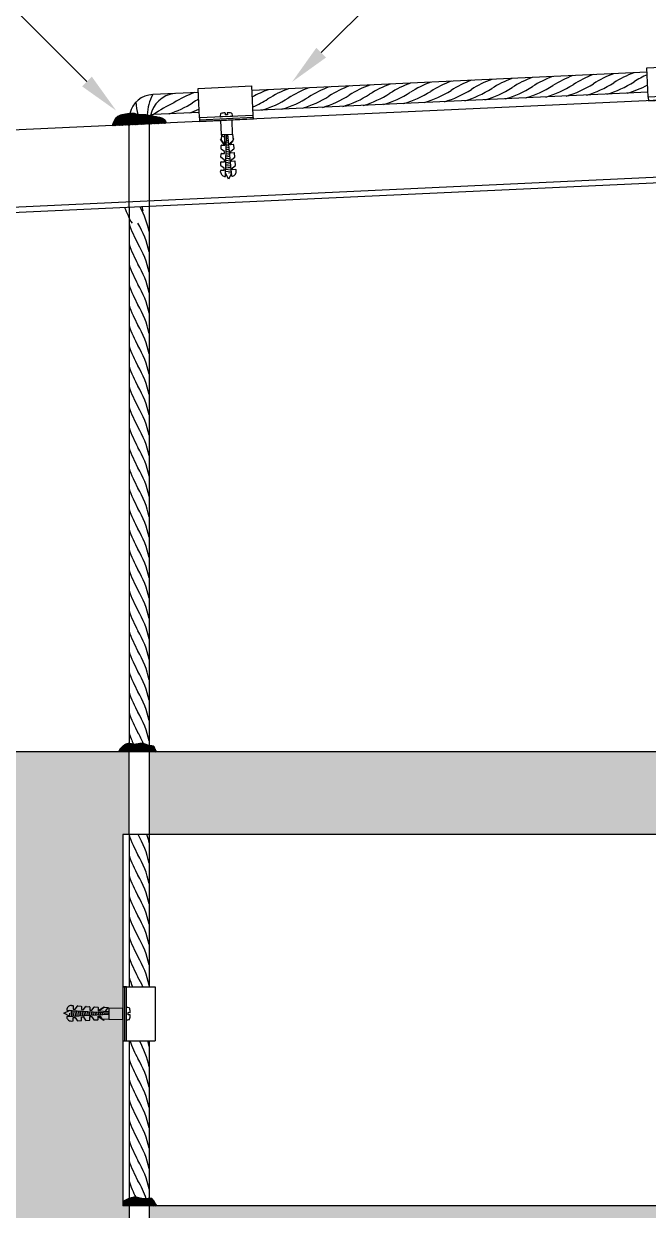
# Model space of a CAD drawing. Header units: millimetres. Extents: x -6506.4 to -6486.9, y -4620.1 to -4603.9.
# Drawn here: x -6498.34 to -6495.32, y -4612.56 to -4606.81 of the extents above; entities that cross this region are included whole.
import ezdxf

# ---------------------------------------------------------------- set-up
doc = ezdxf.new("R2010")
doc.units = ezdxf.units.MM
doc.header["$LTSCALE"] = 10
doc.linetypes.add('DASHED', pattern=[0.75, 0.5, -0.25])
doc.layers.add('Termotécnica', color=7, linetype='Continuous')
pattern_1 = [(45, (-6504.8415005, -4622.7147035), (-0.00176776695, 0.00176776695), [])]

msp = doc.modelspace()

# ---------------------------------------------------------------- hatches: boundary and pattern name
at = {"layer": 'Termotécnica'}
h = msp.add_hatch(dxfattribs=at)
h.set_pattern_fill('CONCRE', color=1, scale=0.6, style=0)
h.set_pattern_definition([(0, (-6504.87026, -4622.7147), (0.6, 0.6), [0.075, -0.525]), (90, (-6504.87026, -4622.7147), (-0.6, 0.6), [0.075, -0.525]), (135, (-6504.79526, -4622.7147), (-0.6, 0), [0.106066, -0.742462]), (0, (-6504.79526, -4622.3772), (0.6, 0.6), [0.075, -0.525]), (45, (-6504.75776, -4622.4147), (0, 0.6), [0.053033, -0.795495, 0]), (135, (-6504.75776, -4622.4147), (-0.6, 0), [0.053033, -0.795495, 0]), (0, (-6504.57026, -4622.2272), (0.6, 0.6), [0.106066, -0.493934]), (45, (-6504.57026, -4622.2272), (0, 0.6), [0.075, -0.773528]), (135, (-6504.4642, -4622.2272), (-0.6, 0), [0.075, -0.773528]), (90, (-6504.45776, -4622.5647), (-0.6, 0.6), [0.075, -0.525]), (45, (-6504.45776, -4622.5647), (0, 0.6), [0.053033, -0.795495, 0]), (135, (-6504.42026, -4622.5272), (-0.6, 0), [0.053033, -0.795495, 0]), (0, (-6504.79526, -4622.5647), (0.6, 0.6), [0.0375, -0.5025]), (0, (-6504.34526, -4622.4147), (0.6, 0.6), [0.0375, -0.5025]), (90, (-6504.53276, -4622.3397), (-0.6, 0.6), [0.0375, -0.5025]), (135, (-6504.45776, -4622.6772), (-0.6, 0), [0.053033, -0.795495, 0]), (135, (-6504.72026, -4622.2647), (-0.6, 0), [0.053033, -0.795495, 0]), (45, (-6504.589, -4622.51783), (0, 0.6), [0.053033, -0.795495, 0]), (90, (-6504.664, -4622.6397), (-0.6, 0.6), [0.009375, -0.590625]), (90, (-6504.6359, -4622.3866), (-0.6, 0.6), [0.009375, -0.590625]), (90, (-6504.35464, -4622.28345), (-0.6, 0.6), [0.009375, -0.590625]), (90, (-6504.34526, -4622.6022), (-0.6, 0.6), [0.009375, -0.590625])])
h.paths.add_polyline_path([(-6492.5012, -4610.7352), (-6492.5012, -4612.5352), (-6497.7358, -4612.5352), (-6497.7358, -4612.9352), (-6492.1012, -4612.9352), (-6492.1012, -4607.0019), (-6492.5012, -4607.0019), (-6492.5012, -4610.3352), (-6497.7358, -4610.3352), (-6497.7358, -4610.7352)])
h.paths.add_polyline_path([(-6497.8334, -4610.7352), (-6497.8334, -4610.3352), (-6502.5897, -4610.3352), (-6502.5886, -4610.3472), (-6502.5751, -4610.4685), (-6502.5622, -4610.5938), (-6502.5525, -4610.7234), (-6502.5522, -4610.7352), (-6498.6639, -4610.7352), (-6498.6639, -4612.5352), (-6502.5447, -4612.5352), (-6502.5378, -4612.5759), (-6502.5259, -4612.6344), (-6502.5104, -4612.6913), (-6502.4895, -4612.7454), (-6502.4617, -4612.7953), (-6502.4251, -4612.8399), (-6502.3787, -4612.8787), (-6502.3235, -4612.9147), (-6502.2891, -4612.9352), (-6498.6639, -4612.9352), (-6498.6639, -4614.9164), (-6498.4466, -4614.9877), (-6498.1551, -4615.0551), (-6497.8639, -4615.0961), (-6497.8639, -4612.9352), (-6497.8334, -4612.9352), (-6497.8334, -4612.5352), (-6497.8639, -4612.5352), (-6497.8639, -4610.7352)])
h = msp.add_hatch(dxfattribs=at)
h.set_pattern_fill('ANSI31', color=1, scale=0.02, style=0)
h.set_pattern_definition(pattern_1)
h.paths.add_polyline_path([(-6497.9144, -4607.3015), (-6497.6551, -4607.2895), (-6497.6554, -4607.2832), (-6497.6569, -4607.278), (-6497.6593, -4607.2737), (-6497.6625, -4607.2702), (-6497.6664, -4607.2674), (-6497.6709, -4607.2651), (-6497.6758, -4607.2632), (-6497.6809, -4607.2617), (-6497.6862, -4607.2603), (-6497.6916, -4607.259), (-6497.697, -4607.2579), (-6497.7024, -4607.2568), (-6497.7077, -4607.2558), (-6497.713, -4607.2549), (-6497.7182, -4607.2539), (-6497.7232, -4607.253), (-6497.7281, -4607.252), (-6497.7328, -4607.2511), (-6497.7373, -4607.2501), (-6497.7417, -4607.2493), (-6497.7461, -4607.2485), (-6497.7504, -4607.2478), (-6497.7547, -4607.2473), (-6497.759, -4607.247), (-6497.7634, -4607.2469), (-6497.7678, -4607.247), (-6497.7721, -4607.2471), (-6497.7763, -4607.2473), (-6497.7803, -4607.2474), (-6497.7841, -4607.2474), (-6497.7877, -4607.2473), (-6497.7909, -4607.2469), (-6497.7937, -4607.2463), (-6497.7963, -4607.2454), (-6497.7988, -4607.2445), (-6497.8012, -4607.2434), (-6497.8037, -4607.2424), (-6497.8064, -4607.2415), (-6497.8095, -4607.2408), (-6497.813, -4607.2403), (-6497.817, -4607.2401), (-6497.8215, -4607.2402), (-6497.8263, -4607.2406), (-6497.8314, -4607.2411), (-6497.8366, -4607.2418), (-6497.8419, -4607.2426), (-6497.847, -4607.2435), (-6497.852, -4607.2444), (-6497.8566, -4607.2452), (-6497.861, -4607.2461), (-6497.8652, -4607.247), (-6497.8691, -4607.248), (-6497.8729, -4607.2491), (-6497.8766, -4607.2504), (-6497.8803, -4607.2518), (-6497.8839, -4607.2535), (-6497.8874, -4607.2555), (-6497.8911, -4607.258), (-6497.8947, -4607.2614), (-6497.8984, -4607.266), (-6497.9022, -4607.2719), (-6497.9062, -4607.2797), (-6497.9102, -4607.2894)])
h = msp.add_hatch(dxfattribs=at)
h.set_pattern_fill('ANSI31', color=1, scale=0.02, style=0)
h.set_pattern_definition(pattern_1)
h.paths.add_polyline_path([(-6497.6992, -4610.3352), (-6497.7009, -4610.3325), (-6497.7025, -4610.33), (-6497.7038, -4610.3278), (-6497.7051, -4610.3257), (-6497.7061, -4610.3238), (-6497.7071, -4610.3221), (-6497.7079, -4610.3204), (-6497.7086, -4610.3188), (-6497.7093, -4610.3172), (-6497.7098, -4610.3156), (-6497.7104, -4610.314), (-6497.711, -4610.3126), (-6497.7117, -4610.3113), (-6497.7125, -4610.3101), (-6497.7136, -4610.309), (-6497.7149, -4610.3081), (-6497.7166, -4610.3075), (-6497.7185, -4610.307), (-6497.7206, -4610.3066), (-6497.7228, -4610.3063), (-6497.7252, -4610.3061), (-6497.7275, -4610.3059), (-6497.7299, -4610.3057), (-6497.7322, -4610.3055), (-6497.7343, -4610.3051), (-6497.7363, -4610.3047), (-6497.7383, -4610.3042), (-6497.7401, -4610.3037), (-6497.742, -4610.3031), (-6497.7438, -4610.3024), (-6497.7457, -4610.3017), (-6497.7475, -4610.3009), (-6497.7495, -4610.3001), (-6497.7515, -4610.2993), (-6497.7535, -4610.2985), (-6497.7556, -4610.2977), (-6497.7578, -4610.2969), (-6497.7599, -4610.2962), (-6497.7621, -4610.2956), (-6497.7643, -4610.2951), (-6497.7666, -4610.2948), (-6497.7688, -4610.2946), (-6497.7711, -4610.2944), (-6497.7734, -4610.2944), (-6497.7758, -4610.2945), (-6497.7783, -4610.2948), (-6497.7808, -4610.2951), (-6497.7834, -4610.2954), (-6497.7861, -4610.2959), (-6497.7888, -4610.2964), (-6497.7916, -4610.2969), (-6497.7944, -4610.2974), (-6497.7973, -4610.2979), (-6497.8, -4610.2983), (-6497.8028, -4610.2986), (-6497.8054, -4610.2987), (-6497.808, -4610.2987), (-6497.8104, -4610.2986), (-6497.8128, -4610.2983), (-6497.8151, -4610.298), (-6497.8172, -4610.2976), (-6497.8193, -4610.2971), (-6497.8213, -4610.2967), (-6497.8232, -4610.2963), (-6497.8249, -4610.2959), (-6497.8267, -4610.2956), (-6497.8283, -4610.2953), (-6497.8299, -4610.2951), (-6497.8315, -4610.2949), (-6497.8331, -4610.2949), (-6497.8347, -4610.2949), (-6497.8363, -4610.295), (-6497.8379, -4610.2952), (-6497.8396, -4610.2955), (-6497.8412, -4610.2958), (-6497.8429, -4610.2962), (-6497.8445, -4610.2966), (-6497.8461, -4610.2971), (-6497.8476, -4610.2976), (-6497.849, -4610.2981), (-6497.8504, -4610.2987), (-6497.8517, -4610.2992), (-6497.853, -4610.2999), (-6497.8545, -4610.3007), (-6497.856, -4610.3016), (-6497.8577, -4610.3028), (-6497.8597, -4610.3042), (-6497.862, -4610.306), (-6497.8646, -4610.3081), (-6497.8674, -4610.3105), (-6497.8704, -4610.3134), (-6497.8735, -4610.3167), (-6497.8765, -4610.3206), (-6497.8793, -4610.3249), (-6497.8819, -4610.3298), (-6497.8841, -4610.3352)])
h = msp.add_hatch(dxfattribs=at)
h.set_pattern_fill('ANSI31', color=1, scale=0.02, style=0)
h.set_pattern_definition([(45, (-6504.8702637, -4623.2053385), (-0.00176776695, 0.00176776695), [])])
h.paths.add_polyline_path([(-6497.6997, -4612.5352), (-6497.7041, -4612.527), (-6497.7079, -4612.5201), (-6497.7111, -4612.5145), (-6497.7139, -4612.51), (-6497.7163, -4612.5065), (-6497.7184, -4612.5039), (-6497.7203, -4612.5019), (-6497.7221, -4612.5005), (-6497.724, -4612.4995), (-6497.7259, -4612.4989), (-6497.7279, -4612.4985), (-6497.73, -4612.4985), (-6497.7324, -4612.4986), (-6497.7349, -4612.4988), (-6497.7378, -4612.4992), (-6497.7409, -4612.4995), (-6497.7444, -4612.4999), (-6497.7481, -4612.5002), (-6497.7521, -4612.5004), (-6497.7562, -4612.5005), (-6497.7603, -4612.5005), (-6497.7644, -4612.5003), (-6497.7684, -4612.5), (-6497.7722, -4612.4995), (-6497.7757, -4612.4989), (-6497.7791, -4612.498), (-6497.7824, -4612.4971), (-6497.7856, -4612.4961), (-6497.789, -4612.4952), (-6497.7925, -4612.4944), (-6497.7963, -4612.4937), (-6497.8004, -4612.4932), (-6497.805, -4612.493), (-6497.8102, -4612.4933), (-6497.8161, -4612.4941), (-6497.823, -4612.4957), (-6497.8311, -4612.4982), (-6497.8405, -4612.5019), (-6497.8513, -4612.5067), (-6497.8639, -4612.5131), (-6497.8639, -4612.5352)])

# ---------------------------------------------------------------- linework, layer by layer
at = {"layer": 'Termotécnica', "color": 2}
for p, q in [((-6499.7165, -4605.4082), (-6498.0378, -4607.0869)), ((-6496.2998, -4606.3447), (-6496.902, -4606.9469)), ((-6492.5858, -4607.053), (-6502.0115, -4607.4902)), ((-6495.3224, -4607.0415), (-6497.2368, -4607.1303)), ((-6497.4985, -4607.1396), (-6497.719, -4607.1498)), ((-6495.3178, -4607.139), (-6497.2322, -4607.2278)), ((-6497.494, -4607.237), (-6497.7145, -4607.2473)), ((-6492.5012, -4607.4495), (-6502.1762, -4607.8983)), ((-6492.5024, -4607.4229), (-6502.1677, -4607.8712)), ((-6497.8334, -4607.6982), (-6497.8334, -4610.2949)), ((-6497.7358, -4607.6937), (-6497.7358, -4610.3048)), ((-6497.8334, -4610.7352), (-6497.8334, -4611.4728)), ((-6497.7358, -4610.7352), (-6497.7358, -4611.4728)), ((-6497.8334, -4611.7347), (-6497.8334, -4612.4995)), ((-6497.7358, -4611.7347), (-6497.7358, -4612.4989))]:
    msp.add_line(p, q, dxfattribs=at)
at = {"layer": 'Termotécnica', "color": 1}
for p, q in [((-6495.3234, -4607.0198), (-6495.0617, -4607.0077)), ((-6495.3168, -4607.1622), (-6495.3234, -4607.0198)), ((-6497.4994, -4607.1207), (-6497.2378, -4607.1086)), ((-6497.2312, -4607.251), (-6497.2378, -4607.1086)), ((-6497.4928, -4607.2632), (-6497.4994, -4607.1207)), ((-6497.4924, -4607.2719), (-6497.2308, -4607.2598)), ((-6497.3331, -4607.256), (-6497.3909, -4607.2582)), ((-6497.3339, -4607.2735), (-6497.3884, -4607.2756)), ((-6497.3858, -4607.3436), (-6497.3884, -4607.2756)), ((-6497.3678, -4607.2396), (-6497.3675, -4607.2484)), ((-6497.3571, -4607.248), (-6497.3675, -4607.2484)), ((-6497.3574, -4607.2392), (-6497.3571, -4607.248)), ((-6497.3314, -4607.3415), (-6497.334, -4607.2735)), ((-6497.3859, -4607.347), (-6497.3864, -4607.3679)), ((-6497.3859, -4607.347), (-6497.3858, -4607.3436)), ((-6497.3858, -4607.3436), (-6497.3314, -4607.3415)), ((-6497.3699, -4607.395), (-6497.3688, -4607.3429)), ((-6497.3662, -4607.5469), (-6497.362, -4607.3427)), ((-6497.3549, -4607.3461), (-6497.3621, -4607.347)), ((-6497.3358, -4607.5457), (-6497.3552, -4607.3424)), ((-6497.3314, -4607.3415), (-6497.3285, -4607.3712)), ((-6497.3905, -4607.3667), (-6497.388, -4607.3655)), ((-6497.3716, -4607.3949), (-6497.3905, -4607.3667)), ((-6497.3699, -4607.3925), (-6497.388, -4607.3655)), ((-6497.3873, -4607.4138), (-6497.387, -4607.3963)), ((-6497.3699, -4607.3588), (-6497.3852, -4607.3485)), ((-6497.3852, -4607.3947), (-6497.3699, -4607.395)), ((-6497.3498, -4607.3986), (-6497.3632, -4607.4002)), ((-6497.3507, -4607.3898), (-6497.363, -4607.3914)), ((-6497.3515, -4607.3811), (-6497.3628, -4607.3825)), ((-6497.3524, -4607.3723), (-6497.3627, -4607.3736)), ((-6497.3532, -4607.3636), (-6497.3625, -4607.3647)), ((-6497.354, -4607.3549), (-6497.3623, -4607.3559)), ((-6497.3434, -4607.394), (-6497.3442, -4607.3857)), ((-6497.3437, -4607.3915), (-6497.3362, -4607.3783)), ((-6497.3436, -4607.3842), (-6497.3292, -4607.3727)), ((-6497.3282, -4607.3925), (-6497.3434, -4607.394)), ((-6497.3418, -4607.3938), (-6497.3303, -4607.3736)), ((-6497.3291, -4607.3657), (-6497.3276, -4607.3632)), ((-6497.3286, -4607.3706), (-6497.325, -4607.3642)), ((-6497.325, -4607.3642), (-6497.3276, -4607.3632)), ((-6497.3247, -4607.4114), (-6497.3263, -4607.3941)), ((-6497.3882, -4607.4542), (-6497.3878, -4607.4367)), ((-6497.3721, -4607.466), (-6497.3874, -4607.4556)), ((-6497.3713, -4607.4256), (-6497.3866, -4607.4152)), ((-6497.3861, -4607.4351), (-6497.3707, -4607.4354)), ((-6497.3707, -4607.4354), (-6497.3706, -4607.427)), ((-6497.344, -4607.4598), (-6497.3645, -4607.4623)), ((-6497.3448, -4607.451), (-6497.3643, -4607.4535)), ((-6497.3457, -4607.4423), (-6497.3641, -4607.4446)), ((-6497.3465, -4607.4336), (-6497.3639, -4607.4357)), ((-6497.3473, -4607.4248), (-6497.3638, -4607.4268)), ((-6497.3482, -4607.4161), (-6497.3636, -4607.418)), ((-6497.349, -4607.4073), (-6497.3634, -4607.4091)), ((-6497.3396, -4607.4342), (-6497.3404, -4607.4259)), ((-6497.3398, -4607.4244), (-6497.3253, -4607.4129)), ((-6497.3243, -4607.4328), (-6497.3396, -4607.4342)), ((-6497.3359, -4607.4646), (-6497.3215, -4607.4532)), ((-6497.3208, -4607.4517), (-6497.3225, -4607.4343)), ((-6497.3896, -4607.5256), (-6497.3895, -4607.5175)), ((-6497.389, -4607.4946), (-6497.3886, -4607.4771)), ((-6497.373, -4607.5064), (-6497.3882, -4607.496)), ((-6497.3877, -4607.5159), (-6497.3724, -4607.5162)), ((-6497.3869, -4607.4755), (-6497.3716, -4607.4758)), ((-6497.3724, -4607.5162), (-6497.3722, -4607.5078)), ((-6497.3716, -4607.4758), (-6497.3714, -4607.4674)), ((-6497.339, -4607.5123), (-6497.3656, -4607.5156)), ((-6497.3398, -4607.5035), (-6497.3654, -4607.5067)), ((-6497.3406, -4607.4948), (-6497.3652, -4607.4978)), ((-6497.3415, -4607.486), (-6497.365, -4607.4889)), ((-6497.3423, -4607.4773), (-6497.3649, -4607.4801)), ((-6497.3431, -4607.4685), (-6497.3647, -4607.4712)), ((-6497.3357, -4607.4744), (-6497.3365, -4607.4661)), ((-6497.3205, -4607.473), (-6497.3357, -4607.4744)), ((-6497.3319, -4607.5147), (-6497.3327, -4607.5064)), ((-6497.3321, -4607.5049), (-6497.3176, -4607.4934)), ((-6497.3166, -4607.5132), (-6497.3319, -4607.5147)), ((-6497.317, -4607.4919), (-6497.3186, -4607.4745)), ((-6497.314, -4607.5228), (-6497.3148, -4607.5147)), ((-6497.3509, -4607.5601), (-6497.3659, -4607.5299)), ((-6497.3381, -4607.521), (-6497.3658, -4607.5244)), ((-6497.3373, -4607.5297), (-6497.3519, -4607.5316)), ((-6497.337, -4607.5329), (-6497.3509, -4607.5601)), ((-6497.8639, -4611.4728), (-6497.7066, -4611.4728)), ((-6497.8552, -4611.4728), (-6497.8552, -4611.7347)), ((-6497.7066, -4611.4728), (-6497.7067, -4611.7348)), ((-6498.1496, -4611.6008), (-6498.1188, -4611.5871)), ((-6498.1231, -4611.6159), (-6498.1496, -4611.6008)), ((-6498.1357, -4611.586), (-6497.932, -4611.5997)), ((-6498.12, -4611.6157), (-6498.1211, -4611.601)), ((-6498.1134, -4611.5636), (-6498.1053, -4611.5642)), ((-6498.1112, -4611.6153), (-6498.1133, -4611.5875)), ((-6498.1038, -4611.566), (-6498.1048, -4611.5813)), ((-6498.1048, -4611.5813), (-6498.0965, -4611.5818)), ((-6498.1024, -4611.6149), (-6498.1045, -4611.5881)), ((-6498.0936, -4611.6144), (-6498.0956, -4611.5887)), ((-6498.095, -4611.5812), (-6498.0839, -4611.5664)), ((-6498.0849, -4611.614), (-6498.0868, -4611.5893)), ((-6498.0824, -4611.5657), (-6498.065, -4611.5669)), ((-6498.0761, -4611.6136), (-6498.0779, -4611.5899)), ((-6498.0673, -4611.6131), (-6498.0691, -4611.5905)), ((-6498.0634, -4611.5687), (-6498.0645, -4611.584)), ((-6498.0645, -4611.584), (-6498.0561, -4611.5845)), ((-6498.0585, -4611.6127), (-6498.0602, -4611.5911)), ((-6498.0547, -4611.5839), (-6498.0436, -4611.5691)), ((-6498.0498, -4611.6123), (-6498.0514, -4611.5917)), ((-6498.041, -4611.6119), (-6498.0425, -4611.5923)), ((-6498.0421, -4611.5684), (-6498.0247, -4611.5696)), ((-6498.0322, -4611.6114), (-6498.0337, -4611.5929)), ((-6498.0235, -4611.611), (-6498.0248, -4611.5935)), ((-6498.0231, -4611.5714), (-6498.0242, -4611.5867)), ((-6498.0242, -4611.5867), (-6498.0158, -4611.5873)), ((-6498.0147, -4611.6106), (-6498.016, -4611.5941)), ((-6498.0143, -4611.5866), (-6498.0033, -4611.5718)), ((-6498.0059, -4611.6101), (-6498.0071, -4611.5947)), ((-6498.0018, -4611.5711), (-6497.9844, -4611.5723)), ((-6497.9971, -4611.6097), (-6497.9982, -4611.5953)), ((-6497.9884, -4611.6093), (-6497.9894, -4611.5959)), ((-6497.9828, -4611.5741), (-6497.9838, -4611.5894)), ((-6497.9838, -4611.5894), (-6497.9319, -4611.5929)), ((-6497.9837, -4611.5877), (-6497.9546, -4611.5701)), ((-6497.9814, -4611.5896), (-6497.9535, -4611.5727)), ((-6497.9796, -4611.6089), (-6497.9805, -4611.5965)), ((-6497.9708, -4611.6084), (-6497.9717, -4611.5971)), ((-6497.962, -4611.608), (-6497.9628, -4611.5976)), ((-6497.9352, -4611.5756), (-6497.956, -4611.5742)), ((-6497.9546, -4611.5701), (-6497.9535, -4611.5727)), ((-6497.9533, -4611.6076), (-6497.954, -4611.5982)), ((-6497.9477, -4611.5911), (-6497.9366, -4611.5763)), ((-6497.9445, -4611.6071), (-6497.9451, -4611.5988)), ((-6497.9357, -4611.6067), (-6497.9363, -4611.5994)), ((-6497.9352, -4611.5756), (-6497.9318, -4611.5759)), ((-6497.9318, -4611.5759), (-6497.9323, -4611.6304)), ((-6497.9318, -4611.5759), (-6497.8637, -4611.5765)), ((-6497.8642, -4611.631), (-6497.8637, -4611.5765)), ((-6497.8467, -4611.6327), (-6497.8462, -4611.5749)), ((-6497.8376, -4611.609), (-6497.8375, -4611.5986)), ((-6497.8287, -4611.5987), (-6497.8375, -4611.5986)), ((-6498.136, -4611.6165), (-6497.932, -4611.6065)), ((-6498.1141, -4611.6393), (-6498.106, -4611.6389)), ((-6498.1052, -4611.6218), (-6498.0968, -4611.6214)), ((-6498.1044, -4611.6371), (-6498.1052, -4611.6218)), ((-6498.0954, -4611.6221), (-6498.0846, -4611.6371)), ((-6498.0831, -4611.6378), (-6498.0657, -4611.6369)), ((-6498.0648, -4611.6198), (-6498.0565, -4611.6194)), ((-6498.0641, -4611.6351), (-6498.0648, -4611.6198)), ((-6498.055, -4611.6201), (-6498.0442, -4611.6351)), ((-6498.0427, -4611.6358), (-6498.0253, -4611.6349)), ((-6498.0244, -4611.6179), (-6498.0161, -4611.6175)), ((-6498.0237, -4611.6332), (-6498.0244, -4611.6179)), ((-6498.0146, -4611.6182), (-6498.0038, -4611.6331)), ((-6498.0024, -4611.6338), (-6497.9849, -4611.633)), ((-6497.9841, -4611.6159), (-6497.9757, -4611.6155)), ((-6497.9833, -4611.6312), (-6497.9841, -4611.6159)), ((-6497.984, -4611.6176), (-6497.9643, -4611.6299)), ((-6497.9816, -4611.6158), (-6497.9687, -4611.6239)), ((-6497.9743, -4611.6162), (-6497.9635, -4611.6311)), ((-6497.9323, -4611.6304), (-6497.962, -4611.6319)), ((-6497.9614, -4611.6318), (-6497.9552, -4611.6357)), ((-6497.9565, -4611.6316), (-6497.9541, -4611.6331)), ((-6497.9552, -4611.6357), (-6497.9541, -4611.6331)), ((-6497.9323, -4611.6304), (-6497.8642, -4611.631)), ((-6497.8288, -4611.6091), (-6497.8376, -4611.609)), ((-6497.8465, -4611.7347), (-6497.7067, -4611.7348))]:
    msp.add_line(p, q, dxfattribs=at)
at = {"layer": 'Termotécnica', "color": 1, "linetype": 'DASHED'}
for p, q in [((-6497.8334, -4607.6982), (-6497.8334, -4607.2978)), ((-6497.7358, -4607.2932), (-6497.7358, -4607.6937)), ((-6497.8334, -4610.7352), (-6497.8334, -4610.3348)), ((-6497.7358, -4610.3352), (-6497.7358, -4610.7352)), ((-6497.8334, -4612.5352), (-6497.8334, -4612.9352)), ((-6497.7358, -4612.5352), (-6497.7358, -4612.9352))]:
    msp.add_line(p, q, dxfattribs=at)
at = {"layer": 'Termotécnica', "color": 3}
for p, q in [((-6492.5012, -4610.3352), (-6502.5897, -4610.3352)), ((-6492.5012, -4610.7352), (-6497.8639, -4610.7352)), ((-6497.8639, -4610.7352), (-6497.8639, -4612.5352)), ((-6492.5012, -4612.5352), (-6497.8639, -4612.5352))]:
    msp.add_line(p, q, dxfattribs=at)
at = {"layer": 'Termotécnica', "color": 1}
for points in [[(-6495.316, -4607.1797), (-6495.0543, -4607.1676), (-6495.0551, -4607.1501), (-6495.3168, -4607.1622)], [(-6497.492, -4607.2806), (-6497.2304, -4607.2685), (-6497.2312, -4607.251), (-6497.4928, -4607.2632)], [(-6497.8639, -4611.4728), (-6497.864, -4611.7347), (-6497.8465, -4611.7347), (-6497.8464, -4611.4728)]]:
    msp.add_lwpolyline(points, close=True, dxfattribs=at)
for points in [[(-6497.9144, -4607.3015), (-6497.9102, -4607.2894), (-6497.9062, -4607.2797), (-6497.9022, -4607.2719), (-6497.8984, -4607.266), (-6497.8947, -4607.2614), (-6497.8911, -4607.258), (-6497.8874, -4607.2555), (-6497.8839, -4607.2535), (-6497.8803, -4607.2518), (-6497.8766, -4607.2503), (-6497.8729, -4607.2491), (-6497.8691, -4607.248), (-6497.8652, -4607.247), (-6497.861, -4607.246), (-6497.8566, -4607.2452), (-6497.852, -4607.2443), (-6497.847, -4607.2434), (-6497.8419, -4607.2426), (-6497.8366, -4607.2418), (-6497.8314, -4607.2411), (-6497.8263, -4607.2405), (-6497.8215, -4607.2402), (-6497.817, -4607.2401), (-6497.813, -4607.2403), (-6497.8095, -4607.2408), (-6497.8064, -4607.2415), (-6497.8037, -4607.2424), (-6497.8012, -4607.2434), (-6497.7988, -4607.2445), (-6497.7963, -4607.2454), (-6497.7937, -4607.2463), (-6497.7909, -4607.2469), (-6497.7877, -4607.2473), (-6497.7841, -4607.2474), (-6497.7803, -4607.2474), (-6497.7763, -4607.2473), (-6497.7721, -4607.2471), (-6497.7678, -4607.247), (-6497.7634, -4607.2469), (-6497.759, -4607.247), (-6497.7547, -4607.2473), (-6497.7504, -4607.2478), (-6497.7461, -4607.2485), (-6497.7417, -4607.2493), (-6497.7373, -4607.2501), (-6497.7328, -4607.2511), (-6497.7281, -4607.252), (-6497.7232, -4607.253), (-6497.7182, -4607.2539), (-6497.713, -4607.2549), (-6497.7077, -4607.2558), (-6497.7024, -4607.2568), (-6497.697, -4607.2579), (-6497.6916, -4607.259), (-6497.6862, -4607.2603), (-6497.6809, -4607.2617), (-6497.6758, -4607.2632), (-6497.6709, -4607.2651), (-6497.6664, -4607.2674), (-6497.6625, -4607.2702), (-6497.6593, -4607.2737), (-6497.6569, -4607.278), (-6497.6554, -4607.2832), (-6497.6551, -4607.2895)], [(-6497.6992, -4610.3352), (-6497.7009, -4610.3325), (-6497.7025, -4610.33), (-6497.7038, -4610.3278), (-6497.7051, -4610.3257), (-6497.7061, -4610.3238), (-6497.7071, -4610.3221), (-6497.7079, -4610.3204), (-6497.7086, -4610.3188), (-6497.7093, -4610.3172), (-6497.7098, -4610.3156), (-6497.7104, -4610.314), (-6497.711, -4610.3126), (-6497.7117, -4610.3113), (-6497.7125, -4610.3101), (-6497.7136, -4610.309), (-6497.7149, -4610.3081), (-6497.7166, -4610.3075), (-6497.7185, -4610.307), (-6497.7206, -4610.3066), (-6497.7228, -4610.3063), (-6497.7252, -4610.3061), (-6497.7275, -4610.3059), (-6497.7299, -4610.3057), (-6497.7322, -4610.3055), (-6497.7343, -4610.3051), (-6497.7363, -4610.3047), (-6497.7383, -4610.3042), (-6497.7401, -4610.3037), (-6497.742, -4610.3031), (-6497.7438, -4610.3024), (-6497.7457, -4610.3017), (-6497.7475, -4610.3009), (-6497.7495, -4610.3001), (-6497.7515, -4610.2993), (-6497.7535, -4610.2985), (-6497.7556, -4610.2977), (-6497.7578, -4610.2969), (-6497.7599, -4610.2962), (-6497.7621, -4610.2956), (-6497.7643, -4610.2951), (-6497.7666, -4610.2948), (-6497.7688, -4610.2946), (-6497.7711, -4610.2944), (-6497.7734, -4610.2944), (-6497.7758, -4610.2945), (-6497.7783, -4610.2948), (-6497.7808, -4610.2951), (-6497.7834, -4610.2954), (-6497.7861, -4610.2959), (-6497.7888, -4610.2964), (-6497.7916, -4610.2969), (-6497.7944, -4610.2974), (-6497.7973, -4610.2979), (-6497.8, -4610.2983), (-6497.8028, -4610.2986), (-6497.8054, -4610.2987), (-6497.808, -4610.2987), (-6497.8104, -4610.2986), (-6497.8128, -4610.2983), (-6497.8151, -4610.298), (-6497.8172, -4610.2976), (-6497.8193, -4610.2971), (-6497.8213, -4610.2967), (-6497.8232, -4610.2963), (-6497.8249, -4610.2959), (-6497.8267, -4610.2956), (-6497.8283, -4610.2953), (-6497.8299, -4610.2951), (-6497.8315, -4610.2949), (-6497.8331, -4610.2949), (-6497.8347, -4610.2949), (-6497.8363, -4610.295), (-6497.8379, -4610.2952), (-6497.8396, -4610.2955), (-6497.8412, -4610.2958), (-6497.8429, -4610.2962), (-6497.8445, -4610.2966), (-6497.8461, -4610.2971), (-6497.8476, -4610.2976), (-6497.849, -4610.2981), (-6497.8504, -4610.2987), (-6497.8517, -4610.2992), (-6497.853, -4610.2999), (-6497.8545, -4610.3007), (-6497.856, -4610.3016), (-6497.8577, -4610.3028), (-6497.8597, -4610.3042), (-6497.862, -4610.306), (-6497.8646, -4610.3081), (-6497.8674, -4610.3105), (-6497.8704, -4610.3134), (-6497.8735, -4610.3167), (-6497.8765, -4610.3206), (-6497.8793, -4610.3249), (-6497.8819, -4610.3298), (-6497.8841, -4610.3352)], [(-6497.6997, -4612.5352), (-6497.7041, -4612.527), (-6497.7079, -4612.5201), (-6497.7111, -4612.5145), (-6497.7139, -4612.51), (-6497.7163, -4612.5065), (-6497.7184, -4612.5039), (-6497.7203, -4612.5019), (-6497.7221, -4612.5005), (-6497.724, -4612.4995), (-6497.7259, -4612.4989), (-6497.7279, -4612.4985), (-6497.73, -4612.4985), (-6497.7324, -4612.4986), (-6497.7349, -4612.4988), (-6497.7378, -4612.4992), (-6497.7409, -4612.4995), (-6497.7444, -4612.4999), (-6497.7481, -4612.5002), (-6497.7521, -4612.5004), (-6497.7562, -4612.5005), (-6497.7603, -4612.5005), (-6497.7644, -4612.5003), (-6497.7684, -4612.5), (-6497.7722, -4612.4995), (-6497.7757, -4612.4989), (-6497.7791, -4612.498), (-6497.7824, -4612.4971), (-6497.7856, -4612.4961), (-6497.789, -4612.4952), (-6497.7925, -4612.4944), (-6497.7963, -4612.4937), (-6497.8004, -4612.4932), (-6497.805, -4612.493), (-6497.8102, -4612.4933), (-6497.8161, -4612.4941), (-6497.823, -4612.4957), (-6497.8311, -4612.4982), (-6497.8405, -4612.5019), (-6497.8513, -4612.5067), (-6497.8639, -4612.5131)]]:
    msp.add_lwpolyline(points, dxfattribs=at)
for centre, radius, start, end in [((-6495.5117, -4607.523), 0.495, 110.09933, 122.80348), ((-6495.4131, -4607.5184), 0.495, 110.11341, 122.80348), ((-6495.3145, -4607.5138), 0.495, 110.12748, 122.80348), ((-6495.2159, -4607.5092), 0.495, 110.14153, 122.80348), ((-6495.1173, -4607.5046), 0.495, 114.39697, 122.80348), ((-6496.6949, -4607.5783), 0.495, 109.9295, 122.80348), ((-6496.5963, -4607.5737), 0.495, 109.94372, 122.80348), ((-6496.4977, -4607.5691), 0.495, 109.95792, 122.80348), ((-6496.3991, -4607.5645), 0.495, 109.97211, 122.80348), ((-6496.3005, -4607.5599), 0.495, 109.98629, 122.80348), ((-6496.2019, -4607.5553), 0.495, 110.00046, 122.80348), ((-6496.1033, -4607.5507), 0.495, 110.01462, 122.80348), ((-6496.0047, -4607.5461), 0.495, 110.02876, 122.80348), ((-6495.9061, -4607.5415), 0.495, 110.0429, 122.80348), ((-6496.2504, -4606.6879), 0.5081, 286.25322, 302.53986), ((-6495.8075, -4607.5369), 0.495, 110.05702, 122.80348), ((-6496.1518, -4606.6832), 0.5081, 286.23571, 302.53986), ((-6495.7089, -4607.5322), 0.495, 110.07113, 122.80348), ((-6496.0532, -4606.6786), 0.5081, 286.21818, 302.53986), ((-6495.6103, -4607.5276), 0.495, 110.08524, 122.80348), ((-6495.9546, -4606.674), 0.5081, 286.20063, 302.53986), ((-6495.856, -4606.6694), 0.5081, 286.18305, 302.53986), ((-6495.7574, -4606.6648), 0.5081, 286.16546, 302.53986), ((-6495.6588, -4606.6602), 0.5081, 286.14784, 302.53986), ((-6495.5602, -4606.6556), 0.5081, 286.1302, 298.27509), ((-6497.5239, -4607.2552), 0.2217, 151.60111, 178.35403), ((-6497.5984, -4607.2772), 0.1333, 97.195, 168.96451), ((-6497.3486, -4607.606), 0.495, 109.84398, 122.80348), ((-6497.2572, -4607.6058), 0.495, 118.97919, 122.80348), ((-6496.9907, -4607.5922), 0.495, 109.88679, 119.61196), ((-6497.4336, -4606.7432), 0.5081, 293.24293, 302.53986), ((-6497.335, -4606.7386), 0.5081, 286.44436, 302.53986), ((-6496.8921, -4607.5876), 0.495, 109.90104, 122.80348), ((-6497.2364, -4606.7339), 0.5081, 286.42709, 302.53986), ((-6496.7935, -4607.583), 0.495, 109.91528, 122.80348), ((-6497.1378, -4606.7293), 0.5081, 286.4098, 302.53986), ((-6497.0392, -4606.7247), 0.5081, 286.39249, 302.53986), ((-6496.9406, -4606.7201), 0.5081, 286.37516, 302.53986), ((-6496.842, -4606.7155), 0.5081, 286.3578, 302.53986), ((-6496.7434, -4606.7109), 0.5081, 286.34043, 302.53986), ((-6496.6448, -4606.7063), 0.5081, 286.32303, 302.53986), ((-6496.5462, -4606.7017), 0.5081, 286.30561, 302.53986), ((-6496.4476, -4606.6971), 0.5081, 286.28817, 302.53986), ((-6496.349, -4606.6925), 0.5081, 286.2707, 302.53986), ((-6495.4616, -4606.651), 0.5081, 286.11253, 286.43112), ((-6497.5529, -4607.1799), 0.2474, 181.59224, 195.69298), ((-6497.3981, -4607.6747), 0.5318, 114.27726, 126.5084), ((-6497.7986, -4606.7614), 0.5081, 288.31152, 302.53986), ((-6497.7, -4606.7568), 0.5081, 288.29627, 293.83269), ((-6497.3519, -4607.255), 0.04, 165.9909, 183.41094), ((-6497.3909, -4607.2573), 0.000849, 183.41094, 272.14413), ((-6497.3865, -4607.2464), 0.00425, 111.43403, 165.9909), ((-6497.3688, -4607.2915), 0.0527, 89.93519, 111.43403), ((-6497.3687, -4607.2396), 0.000849, 2.14413, 92.14413), ((-6497.3566, -4607.2392), 0.000849, 92.14413, 182.14413), ((-6497.3526, -4607.2909), 0.0527, 72.85423, 94.35307), ((-6497.3383, -4607.2446), 0.00425, 18.29736, 72.85423), ((-6497.3722, -4607.2558), 0.04, 0.87732, 18.29736), ((-6497.3331, -4607.2552), 0.000849, 272.14413, 0.87732), ((-6497.5239, -4607.2552), 0.2217, 197.12292, 197.12335), ((-6497.3842, -4607.347), 0.0017, 178.81855, 235.78072), ((-6497.3853, -4607.3964), 0.0017, 88.81855, 178.81855), ((-6497.3709, -4607.3602), 0.0017, 358.81855, 55.78072), ((-6497.3425, -4607.3855), 0.0017, 128.50751, 185.46968), ((-6497.3302, -4607.3714), 0.0017, 308.50751, 5.46968), ((-6497.328, -4607.3942), 0.0017, 5.46968, 95.46968), ((-6497.3865, -4607.4542), 0.0017, 178.81855, 235.78072), ((-6497.3861, -4607.4368), 0.0017, 88.81855, 178.81855), ((-6497.3856, -4607.4138), 0.0017, 178.81855, 235.78072), ((-6497.3723, -4607.427), 0.0017, 358.81855, 55.78072), ((-6497.3387, -4607.4257), 0.0017, 128.50751, 185.46968), ((-6497.3264, -4607.4116), 0.0017, 308.50751, 5.46968), ((-6497.3242, -4607.4345), 0.0017, 5.46968, 95.46968), ((-6497.3225, -4607.4518), 0.0017, 308.50751, 5.46968), ((-6497.3878, -4607.5176), 0.0017, 88.81855, 178.81855), ((-6497.3873, -4607.4946), 0.0017, 178.81855, 235.78072), ((-6497.3869, -4607.4772), 0.0017, 88.81855, 178.81855), ((-6497.3739, -4607.5078), 0.0017, 358.81855, 55.78072), ((-6497.3731, -4607.4674), 0.0017, 358.81855, 55.78072), ((-6497.3348, -4607.466), 0.0017, 128.50751, 185.46968), ((-6497.331, -4607.5062), 0.0017, 128.50751, 185.46968), ((-6497.3203, -4607.4747), 0.0017, 5.46968, 95.46968), ((-6497.3187, -4607.492), 0.0017, 308.50751, 5.46968), ((-6497.3165, -4607.5149), 0.0017, 5.46968, 95.46968), ((-6497.3676, -4607.5248), 0.0221, 182.09838, 273.44383), ((-6497.3361, -4607.5236), 0.0221, 270.8444, 2.18985), ((-6497.391, -4607.5253), 0.495, 200.40301, 210.12675), ((-6498.231, -4607.928), 0.5081, 12.96088, 27.21286), ((-6498.2602, -4607.8293), 0.5081, 12.96088, 15.45252), ((-6497.3622, -4607.624), 0.495, 197.84031, 210.12675), ((-6498.231, -4608.0267), 0.5081, 12.96088, 29.86313), ((-6497.3622, -4607.7227), 0.495, 197.84031, 210.12675), ((-6498.231, -4608.1254), 0.5081, 12.96088, 29.86313), ((-6497.3622, -4607.8214), 0.495, 197.84031, 210.12675), ((-6498.231, -4608.2241), 0.5081, 12.96088, 29.86313), ((-6497.3622, -4607.9201), 0.495, 197.84031, 210.12675), ((-6498.231, -4608.3228), 0.5081, 12.96088, 29.86313), ((-6497.3622, -4608.0188), 0.495, 197.84031, 210.12675), ((-6498.231, -4608.4216), 0.5081, 12.96088, 29.86313), ((-6497.3622, -4608.1175), 0.495, 197.84031, 210.12675), ((-6498.231, -4608.5203), 0.5081, 12.96088, 29.86313), ((-6497.3622, -4608.2162), 0.495, 197.84031, 210.12675), ((-6498.231, -4608.619), 0.5081, 12.96088, 29.86313), ((-6497.3622, -4608.3149), 0.495, 197.84031, 210.12675), ((-6498.231, -4608.7177), 0.5081, 12.96088, 29.86313), ((-6497.3622, -4608.4136), 0.495, 197.84031, 210.12675), ((-6498.231, -4608.8164), 0.5081, 12.96088, 29.86313), ((-6497.3622, -4608.5123), 0.495, 197.84031, 210.12675), ((-6498.231, -4608.9151), 0.5081, 12.96088, 29.86313), ((-6497.3622, -4608.6111), 0.495, 197.84031, 210.12675), ((-6498.231, -4609.0138), 0.5081, 12.96088, 29.86313), ((-6497.3622, -4608.7098), 0.495, 197.84031, 210.12675), ((-6498.231, -4609.1125), 0.5081, 12.96088, 29.86313), ((-6497.3622, -4608.8085), 0.495, 197.84031, 210.12675), ((-6498.231, -4609.2112), 0.5081, 12.96088, 29.86313), ((-6497.3622, -4608.9072), 0.495, 197.84031, 210.12675), ((-6498.231, -4609.3099), 0.5081, 12.96088, 29.86313), ((-6497.3622, -4609.0059), 0.495, 197.84031, 210.12675), ((-6498.231, -4609.4086), 0.5081, 12.96088, 29.86313), ((-6497.3622, -4609.1046), 0.495, 197.84031, 210.12675), ((-6498.231, -4609.5073), 0.5081, 12.96088, 29.86313), ((-6497.3622, -4609.2033), 0.495, 197.84031, 210.12675), ((-6498.231, -4609.606), 0.5081, 12.96088, 29.86313), ((-6497.3622, -4609.302), 0.495, 197.84031, 210.12675), ((-6498.231, -4609.7047), 0.5081, 12.96088, 29.86313), ((-6497.3622, -4609.4007), 0.495, 197.84031, 210.12675), ((-6498.231, -4609.8034), 0.5081, 12.96088, 29.86313), ((-6497.3622, -4609.4994), 0.495, 197.84031, 210.12675), ((-6498.231, -4609.9021), 0.5081, 12.96088, 29.86313), ((-6497.3622, -4609.5981), 0.495, 197.84031, 210.12675), ((-6498.231, -4610.0009), 0.5081, 12.96088, 29.86313), ((-6497.3622, -4609.6968), 0.495, 197.84031, 210.12675), ((-6498.231, -4610.0996), 0.5081, 12.96088, 29.86313), ((-6497.3622, -4609.7955), 0.495, 197.84031, 210.12675), ((-6498.231, -4610.1983), 0.5081, 12.96088, 29.86313), ((-6497.3622, -4609.8942), 0.495, 197.84031, 210.12675), ((-6498.231, -4610.297), 0.5081, 12.96088, 29.86313), ((-6497.3622, -4609.9929), 0.495, 197.84031, 210.12675), ((-6498.231, -4610.3957), 0.5081, 12.96088, 29.86313), ((-6497.3622, -4610.0917), 0.495, 197.84031, 204.68879), ((-6498.231, -4610.4944), 0.5081, 23.05535, 29.86313), ((-6497.3622, -4610.5852), 0.495, 197.84031, 210.12675), ((-6498.231, -4610.9879), 0.5081, 12.96088, 29.82498), ((-6498.231, -4610.8892), 0.5081, 12.96088, 17.64288), ((-6497.3622, -4610.6839), 0.495, 197.84031, 210.12675), ((-6498.231, -4611.0866), 0.5081, 12.96088, 29.86313), ((-6497.3622, -4610.7826), 0.495, 197.84031, 210.12675), ((-6498.231, -4611.1853), 0.5081, 12.96088, 29.86313), ((-6497.3622, -4610.8813), 0.495, 197.84031, 210.12675), ((-6498.231, -4611.284), 0.5081, 12.96088, 29.86313), ((-6497.3622, -4610.98), 0.495, 197.84031, 210.12675), ((-6498.231, -4611.3827), 0.5081, 12.96088, 29.86313), ((-6497.3622, -4611.0787), 0.495, 197.84031, 210.12675), ((-6498.231, -4611.4815), 0.5081, 12.96088, 29.86313), ((-6497.3622, -4611.1774), 0.495, 197.84031, 210.12675), ((-6498.231, -4611.5802), 0.5081, 12.96088, 29.86313), ((-6497.3622, -4611.2761), 0.495, 197.84031, 203.41085), ((-6498.231, -4611.6789), 0.5081, 23.92414, 29.86313), ((-6498.1136, -4611.5857), 0.0221, 89.42858, 180.77403), ((-6498.1055, -4611.5659), 0.0017, 356.14874, 86.14874), ((-6498.0963, -4611.5801), 0.0017, 266.14874, 323.11092), ((-6498.0825, -4611.5674), 0.0017, 86.14874, 143.11092), ((-6498.0651, -4611.5686), 0.0017, 356.14874, 86.14874), ((-6498.056, -4611.5828), 0.0017, 266.14874, 323.11092), ((-6498.0422, -4611.5701), 0.0017, 86.14874, 143.11092), ((-6498.0248, -4611.5713), 0.0017, 356.14874, 86.14874), ((-6498.0157, -4611.5856), 0.0017, 266.14874, 323.11092), ((-6498.0019, -4611.5728), 0.0017, 86.14874, 143.11092), ((-6497.9845, -4611.574), 0.0017, 356.14874, 86.14874), ((-6497.9491, -4611.59), 0.0017, 266.14874, 323.11092), ((-6497.9353, -4611.5773), 0.0017, 86.14874, 143.11092), ((-6497.8454, -4611.5749), 0.000849, 90.74113, 179.47432), ((-6497.8448, -4611.614), 0.04, 73.32109, 90.74113), ((-6497.8346, -4611.5798), 0.00425, 18.76422, 73.32109), ((-6497.8805, -4611.5954), 0.0527, 357.26539, 18.76422), ((-6497.8287, -4611.5979), 0.000849, 269.47432, 359.47432), ((-6498.1139, -4611.6172), 0.0221, 178.17459, 269.52005), ((-6498.1061, -4611.6372), 0.0017, 272.79988, 2.79988), ((-6498.0967, -4611.6231), 0.0017, 35.83771, 92.79988), ((-6498.0832, -4611.6361), 0.0017, 215.83771, 272.79988), ((-6498.0658, -4611.6352), 0.0017, 272.79988, 2.79988), ((-6498.0564, -4611.6211), 0.0017, 35.83771, 92.79988), ((-6498.0428, -4611.6341), 0.0017, 215.83771, 272.79988), ((-6498.0254, -4611.6332), 0.0017, 272.79988, 2.79988), ((-6498.016, -4611.6192), 0.0017, 35.83771, 92.79988), ((-6498.0025, -4611.6321), 0.0017, 215.83771, 272.79988), ((-6497.985, -4611.6313), 0.0017, 272.79988, 2.79988), ((-6497.9757, -4611.6172), 0.0017, 35.83771, 92.79988), ((-6497.9621, -4611.6302), 0.0017, 215.83771, 272.79988), ((-6497.8459, -4611.6327), 0.000849, 179.47432, 268.20752), ((-6497.8447, -4611.5936), 0.04, 268.20752, 285.62756), ((-6497.835, -4611.628), 0.00425, 285.62756, 340.18443), ((-6497.8807, -4611.6115), 0.0527, 340.18443, 1.68326), ((-6497.8288, -4611.61), 0.000849, 359.47432, 89.47432), ((-6497.3622, -4611.5722), 0.495, 199.16023, 210.12675), ((-6498.231, -4611.975), 0.5081, 12.96088, 28.22001), ((-6498.231, -4611.8763), 0.5081, 12.96088, 16.17452), ((-6497.3622, -4611.671), 0.495, 197.84031, 210.12675), ((-6498.231, -4612.0737), 0.5081, 12.96088, 29.86313), ((-6497.3622, -4611.7697), 0.495, 197.84031, 210.12675), ((-6498.231, -4612.1724), 0.5081, 12.96088, 29.86313), ((-6497.3622, -4611.8684), 0.495, 197.84031, 210.12675), ((-6498.231, -4612.2711), 0.5081, 12.96088, 29.86313), ((-6497.3622, -4611.9671), 0.495, 197.84031, 210.12675), ((-6498.231, -4612.3698), 0.5081, 12.96088, 29.86313), ((-6497.3622, -4612.0658), 0.495, 197.84031, 210.12675), ((-6498.231, -4612.4685), 0.5081, 12.96088, 29.86313), ((-6497.3622, -4612.1645), 0.495, 197.84031, 210.12675), ((-6498.231, -4612.5672), 0.5081, 12.96088, 29.86313), ((-6497.3622, -4612.2632), 0.495, 197.84031, 207.70104), ((-6498.231, -4612.6659), 0.5081, 19.03623, 29.86313)]:
    msp.add_arc(centre, radius, start, end, dxfattribs=at)
at = {"layer": 'Termotécnica', "color": 2}
for radius, end in [(0.12, 166.50866), (0.0224, 128.17773)]:
    msp.add_arc((-6497.7134, -4607.2697), radius, 92.65556, end, dxfattribs=at)
for points in [[(-6496.9257, -4606.9234), (-6496.8784, -4606.9704), (-6497.0433, -4607.0888)], [(-6498.0614, -4607.1105), (-6498.0143, -4607.0632), (-6497.8959, -4607.2281)]]:
    msp.add_solid(points, dxfattribs=at)

doc.saveas('drawing.dxf')
